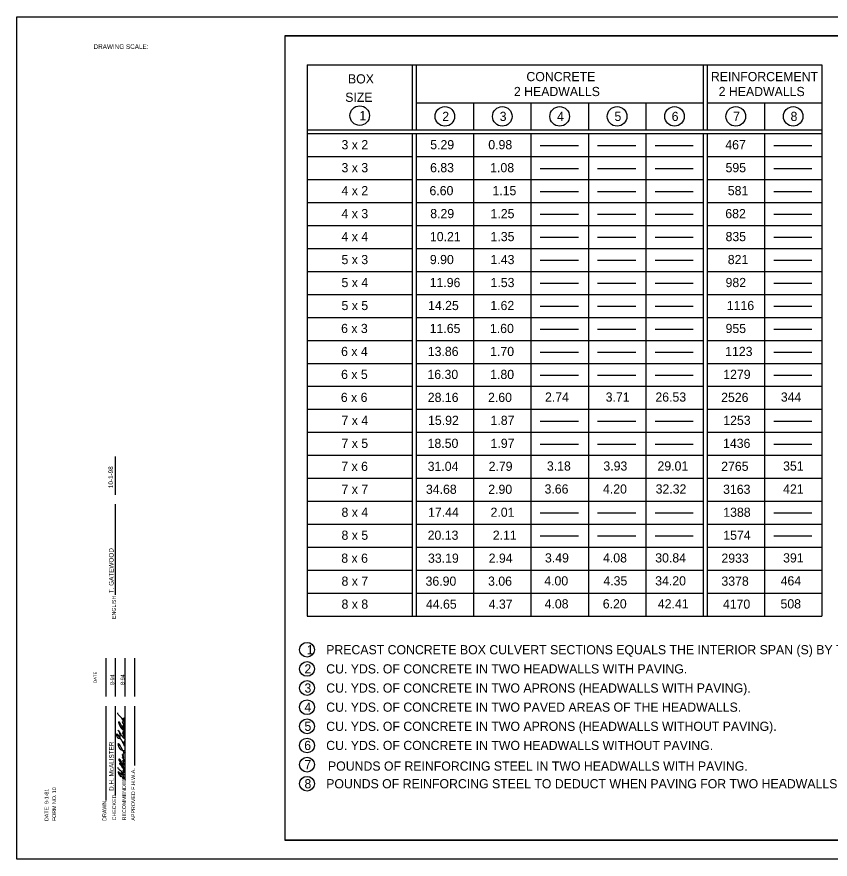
# Model space of a CAD drawing. Extents: x 1000 to 1036.3, y 1000 to 1022.
# Drawn here: x 1000 to 1021.25, y 1000 to 1022 of the extents above; entities that cross this region are included whole.
import ezdxf

# ---------------------------------------------------------------- set-up
doc = ezdxf.new("R2010")
doc.units = 0
for name, color, linetype in [('Level 1', 7, 'Continuous'), ('Level 10', 7, 'Continuous'), ('Level 11', 7, 'Continuous'), ('Level 15', 7, 'Continuous')]:
    doc.layers.add(name, color=color, linetype=linetype)

msp = doc.modelspace()

# ---------------------------------------------------------------- linework, layer by layer
at = {"layer": 'Level 1'}
for p, q in [((1007.583, 1020.75), (1021.033, 1020.75)), ((1007.583, 1020.75), (1007.583, 1006.35)), ((1007.583, 1020.75), (1021.033, 1020.75)), ((1010.333, 1020.75), (1010.333, 1019.05)), ((1010.433, 1020.75), (1010.433, 1019.05)), ((1017.933, 1020.75), (1017.933, 1019.05)), ((1018.033, 1020.75), (1018.033, 1019.05)), ((1021.033, 1020.75), (1021.033, 1006.35)), ((1010.433, 1019.75), (1017.933, 1019.75)), ((1011.933, 1019.75), (1011.933, 1019.05)), ((1013.433, 1019.75), (1013.433, 1019.05)), ((1014.933, 1019.75), (1014.933, 1019.05)), ((1016.433, 1019.75), (1016.433, 1019.05)), ((1018.033, 1019.75), (1021.033, 1019.75)), ((1019.533, 1019.75), (1019.533, 1019.05)), ((1007.583, 1019.05), (1021.033, 1019.05)), ((1007.583, 1018.95), (1021.033, 1018.95)), ((1010.333, 1018.95), (1010.333, 1006.35)), ((1010.433, 1018.95), (1010.433, 1006.35)), ((1011.933, 1018.95), (1011.933, 1006.35)), ((1013.433, 1018.95), (1013.433, 1006.35)), ((1014.933, 1018.95), (1014.933, 1006.35)), ((1016.433, 1018.95), (1016.433, 1006.35)), ((1017.933, 1018.95), (1017.933, 1006.35)), ((1018.033, 1018.95), (1018.033, 1006.35)), ((1019.533, 1018.95), (1019.533, 1006.35)), ((1013.675, 1018.642), (1014.675, 1018.642)), ((1015.175, 1018.642), (1016.175, 1018.642)), ((1016.675, 1018.642), (1017.675, 1018.642)), ((1019.775, 1018.642), (1020.775, 1018.642)), ((1007.583, 1018.35), (1010.333, 1018.35)), ((1010.433, 1018.35), (1017.933, 1018.35)), ((1018.033, 1018.35), (1021.033, 1018.35)), ((1013.675, 1018.042), (1014.675, 1018.042)), ((1015.175, 1018.042), (1016.175, 1018.042)), ((1016.675, 1018.042), (1017.675, 1018.042)), ((1019.775, 1018.042), (1020.775, 1018.042)), ((1007.583, 1017.75), (1010.333, 1017.75)), ((1010.433, 1017.75), (1017.933, 1017.75)), ((1018.033, 1017.75), (1021.033, 1017.75)), ((1013.675, 1017.442), (1014.675, 1017.442)), ((1015.175, 1017.442), (1016.175, 1017.442)), ((1016.675, 1017.442), (1017.675, 1017.442)), ((1019.775, 1017.442), (1020.775, 1017.442)), ((1007.583, 1017.15), (1010.333, 1017.15)), ((1010.433, 1017.15), (1017.933, 1017.15)), ((1018.033, 1017.15), (1021.033, 1017.15)), ((1013.675, 1016.842), (1014.675, 1016.842)), ((1015.175, 1016.842), (1016.175, 1016.842)), ((1016.675, 1016.842), (1017.675, 1016.842)), ((1019.775, 1016.842), (1020.775, 1016.842)), ((1007.583, 1016.55), (1010.333, 1016.55)), ((1010.433, 1016.55), (1017.933, 1016.55)), ((1018.033, 1016.55), (1021.033, 1016.55)), ((1013.675, 1016.242), (1014.675, 1016.242)), ((1015.175, 1016.242), (1016.175, 1016.242)), ((1016.675, 1016.242), (1017.675, 1016.242)), ((1019.775, 1016.242), (1020.775, 1016.242)), ((1007.583, 1015.95), (1010.333, 1015.95)), ((1010.433, 1015.95), (1017.933, 1015.95)), ((1018.033, 1015.95), (1021.033, 1015.95)), ((1013.675, 1015.642), (1014.675, 1015.642)), ((1015.175, 1015.642), (1016.175, 1015.642)), ((1016.675, 1015.642), (1017.675, 1015.642)), ((1019.775, 1015.642), (1020.775, 1015.642)), ((1007.583, 1015.35), (1010.333, 1015.35)), ((1010.433, 1015.35), (1017.933, 1015.35)), ((1018.033, 1015.35), (1021.033, 1015.35)), ((1013.675, 1015.042), (1014.675, 1015.042)), ((1015.175, 1015.042), (1016.175, 1015.042)), ((1016.675, 1015.042), (1017.675, 1015.042)), ((1019.775, 1015.042), (1020.775, 1015.042)), ((1007.583, 1014.75), (1010.333, 1014.75)), ((1010.433, 1014.75), (1017.933, 1014.75)), ((1018.033, 1014.75), (1021.033, 1014.75)), ((1013.675, 1014.442), (1014.675, 1014.442)), ((1015.175, 1014.442), (1016.175, 1014.442)), ((1016.675, 1014.442), (1017.675, 1014.442)), ((1019.775, 1014.442), (1020.775, 1014.442)), ((1007.583, 1014.15), (1010.333, 1014.15)), ((1010.433, 1014.15), (1017.933, 1014.15)), ((1018.033, 1014.15), (1021.033, 1014.15)), ((1013.675, 1013.842), (1014.675, 1013.842)), ((1015.175, 1013.842), (1016.175, 1013.842)), ((1016.675, 1013.842), (1017.675, 1013.842)), ((1019.775, 1013.842), (1020.775, 1013.842)), ((1007.583, 1013.55), (1010.333, 1013.55)), ((1010.433, 1013.55), (1017.933, 1013.55)), ((1018.033, 1013.55), (1021.033, 1013.55)), ((1013.675, 1013.242), (1014.675, 1013.242)), ((1015.175, 1013.242), (1016.175, 1013.242)), ((1016.675, 1013.242), (1017.675, 1013.242)), ((1019.775, 1013.242), (1020.775, 1013.242)), ((1007.583, 1012.95), (1010.333, 1012.95)), ((1010.433, 1012.95), (1017.933, 1012.95)), ((1018.033, 1012.95), (1021.033, 1012.95)), ((1013.675, 1012.642), (1014.675, 1012.642)), ((1015.175, 1012.642), (1016.175, 1012.642)), ((1016.675, 1012.642), (1017.675, 1012.642)), ((1019.775, 1012.642), (1020.775, 1012.642)), ((1007.583, 1012.35), (1010.333, 1012.35)), ((1010.433, 1012.35), (1017.933, 1012.35)), ((1018.033, 1012.35), (1021.033, 1012.35)), ((1007.583, 1011.75), (1010.333, 1011.75)), ((1010.433, 1011.75), (1017.933, 1011.75)), ((1018.033, 1011.75), (1021.033, 1011.75)), ((1013.675, 1011.442), (1014.675, 1011.442)), ((1015.175, 1011.442), (1016.175, 1011.442)), ((1016.675, 1011.442), (1017.675, 1011.442)), ((1019.775, 1011.442), (1020.775, 1011.442)), ((1007.583, 1011.15), (1010.333, 1011.15)), ((1010.433, 1011.15), (1017.933, 1011.15)), ((1018.033, 1011.15), (1021.033, 1011.15)), ((1013.675, 1010.842), (1014.675, 1010.842)), ((1015.175, 1010.842), (1016.175, 1010.842)), ((1016.675, 1010.842), (1017.675, 1010.842)), ((1019.775, 1010.842), (1020.775, 1010.842)), ((1007.583, 1010.55), (1010.333, 1010.55)), ((1010.433, 1010.55), (1017.933, 1010.55)), ((1018.033, 1010.55), (1021.033, 1010.55)), ((1007.583, 1009.95), (1010.333, 1009.95)), ((1010.433, 1009.95), (1017.933, 1009.95)), ((1018.033, 1009.95), (1021.033, 1009.95)), ((1007.583, 1009.35), (1010.333, 1009.35)), ((1010.433, 1009.35), (1017.933, 1009.35)), ((1018.033, 1009.35), (1021.033, 1009.35)), ((1013.675, 1009.042), (1014.675, 1009.042)), ((1015.175, 1009.042), (1016.175, 1009.042)), ((1016.675, 1009.042), (1017.675, 1009.042)), ((1019.775, 1009.042), (1020.775, 1009.042)), ((1007.583, 1008.75), (1010.333, 1008.75)), ((1010.433, 1008.75), (1017.933, 1008.75)), ((1018.033, 1008.75), (1021.033, 1008.75)), ((1013.675, 1008.442), (1014.675, 1008.442)), ((1015.175, 1008.442), (1016.175, 1008.442)), ((1016.675, 1008.442), (1017.675, 1008.442)), ((1019.775, 1008.442), (1020.775, 1008.442)), ((1007.583, 1008.15), (1010.333, 1008.15)), ((1010.433, 1008.15), (1017.933, 1008.15)), ((1018.033, 1008.15), (1021.033, 1008.15)), ((1007.583, 1007.55), (1010.333, 1007.55)), ((1010.433, 1007.55), (1017.933, 1007.55)), ((1018.033, 1007.55), (1021.033, 1007.55)), ((1007.583, 1006.95), (1010.333, 1006.95)), ((1010.433, 1006.95), (1017.933, 1006.95)), ((1018.033, 1006.95), (1021.033, 1006.95)), ((1007.583, 1006.35), (1021.033, 1006.35))]:
    msp.add_line(p, q, dxfattribs=at)
for centre, radius in [((1008.958, 1019.42), 0.256), ((1011.183, 1019.4), 0.256), ((1012.683, 1019.4), 0.256), ((1014.183, 1019.4), 0.256), ((1015.683, 1019.4), 0.256), ((1017.183, 1019.4), 0.256), ((1018.783, 1019.4), 0.256), ((1020.283, 1019.4), 0.256), ((1007.582, 1005.469), 0.193), ((1007.582, 1004.969), 0.193), ((1007.582, 1004.469), 0.193), ((1007.582, 1003.969), 0.193), ((1007.582, 1003.469), 0.193), ((1007.582, 1002.969), 0.193), ((1007.582, 1002.469), 0.193), ((1007.582, 1001.969), 0.193)]:
    msp.add_circle(centre, radius, dxfattribs=at)
for points in [[(1002.814, 1003.161), (1002.784, 1003.25), (1002.754, 1003.303), (1002.767, 1003.272), (1002.785, 1003.242), (1002.802, 1003.236), (1002.802, 1003.272), (1002.782, 1003.32), (1002.773, 1003.334), (1002.775, 1003.317), (1002.788, 1003.301), (1002.801, 1003.299), (1002.804, 1003.317), (1002.794, 1003.359), (1002.751, 1003.445), (1002.747, 1003.453), (1002.69, 1003.557), (1002.674, 1003.583), (1002.666, 1003.591), (1002.656, 1003.582), (1002.663, 1003.548), (1002.713, 1003.441), (1002.752, 1003.391), (1002.772, 1003.378), (1002.787, 1003.376), (1002.801, 1003.383), (1002.801, 1003.41), (1002.782, 1003.454), (1002.761, 1003.492), (1002.782, 1003.458), (1002.801, 1003.453), (1002.806, 1003.463), (1002.796, 1003.508), (1002.778, 1003.542), (1002.758, 1003.573), (1002.758, 1003.588), (1002.772, 1003.588), (1002.764, 1003.575), (1002.77, 1003.55), (1002.777, 1003.539), (1002.798, 1003.531), (1002.81, 1003.547), (1002.806, 1003.577), (1002.777, 1003.631), (1002.693, 1003.732), (1002.689, 1003.735), (1002.649, 1003.782), (1002.639, 1003.804), (1002.638, 1003.821)], [(1002.76, 1003.686), (1002.77, 1003.633), (1002.781, 1003.623), (1002.794, 1003.624), (1002.802, 1003.64), (1002.799, 1003.687)], [(1002.817, 1002.951), (1002.77, 1003.049), (1002.72, 1003.136), (1002.652, 1003.229), (1002.613, 1003.268), (1002.605, 1003.263), (1002.603, 1003.24), (1002.622, 1003.19), (1002.636, 1003.168), (1002.651, 1003.158), (1002.672, 1003.157), (1002.687, 1003.166), (1002.7, 1003.217), (1002.699, 1003.257), (1002.687, 1003.306), (1002.686, 1003.312), (1002.668, 1003.344), (1002.642, 1003.369), (1002.655, 1003.352), (1002.715, 1003.26), (1002.779, 1003.178), (1002.828, 1003.119), (1002.818, 1003.092), (1002.799, 1003.059), (1002.803, 1003.001), (1002.816, 1002.949)], [(1002.802, 1002.751), (1002.794, 1002.79), (1002.776, 1002.827), (1002.73, 1002.915), (1002.684, 1002.995), (1002.652, 1003.02), (1002.643, 1002.999), (1002.648, 1002.976), (1002.663, 1002.923), (1002.689, 1002.885), (1002.722, 1002.853), (1002.775, 1002.842), (1002.81, 1002.827), (1002.827, 1002.792), (1002.819, 1002.783), (1002.815, 1002.779), (1002.808, 1002.751)], [(1002.807, 1002.248), (1002.787, 1002.299), (1002.774, 1002.317), (1002.77, 1002.319), (1002.794, 1002.285), (1002.803, 1002.291), (1002.803, 1002.31), (1002.777, 1002.383), (1002.729, 1002.46), (1002.686, 1002.505), (1002.681, 1002.507), (1002.68, 1002.498), (1002.688, 1002.484), (1002.756, 1002.398), (1002.781, 1002.369), (1002.799, 1002.364), (1002.793, 1002.398), (1002.791, 1002.404), (1002.76, 1002.485), (1002.719, 1002.565), (1002.673, 1002.611), (1002.666, 1002.612), (1002.661, 1002.606), (1002.668, 1002.587), (1002.712, 1002.502), (1002.76, 1002.446), (1002.786, 1002.431), (1002.795, 1002.432), (1002.799, 1002.436), (1002.792, 1002.474), (1002.778, 1002.504), (1002.778, 1002.5), (1002.788, 1002.488), (1002.792, 1002.502), (1002.777, 1002.547), (1002.765, 1002.581), (1002.786, 1002.539), (1002.796, 1002.544), (1002.791, 1002.573), (1002.784, 1002.584), (1002.775, 1002.589), (1002.792, 1002.572), (1002.798, 1002.598), (1002.763, 1002.647), (1002.76, 1002.656), (1002.77, 1002.657), (1002.792, 1002.634), (1002.783, 1002.662), (1002.781, 1002.667), (1002.766, 1002.689), (1002.785, 1002.673), (1002.775, 1002.698), (1002.759, 1002.734), (1002.773, 1002.71), (1002.785, 1002.706), (1002.791, 1002.715), (1002.782, 1002.74), (1002.765, 1002.756)], [(1002.717, 1002.142), (1002.676, 1002.213), (1002.656, 1002.287), (1002.696, 1002.22), (1002.752, 1002.141), (1002.792, 1002.098), (1002.81, 1002.095), (1002.804, 1002.119), (1002.767, 1002.191), (1002.724, 1002.261), (1002.749, 1002.217), (1002.783, 1002.196), (1002.797, 1002.2), (1002.788, 1002.228), (1002.763, 1002.256), (1002.759, 1002.261), (1002.683, 1002.331), (1002.638, 1002.394)]]:
    msp.add_spline(points, degree=3, dxfattribs=at)
at = {"layer": 'Level 10'}
for p, q in [((1000, 1000), (1000, 1022)), ((1000, 1022), (1036, 1022)), ((1007, 1021.5), (1007, 1000.5)), ((1007, 1021.5), (1035.5, 1021.5)), ((1007, 1021.5), (1007, 1000.5)), ((1002.581, 1009.519), (1002.581, 1010.519)), ((1002.581, 1006.903), (1002.581, 1009.269)), ((1002.331, 1004.248), (1002.331, 1005.248)), ((1002.581, 1004.248), (1002.581, 1005.248)), ((1002.831, 1004.248), (1002.831, 1005.248)), ((1003.081, 1004.248), (1003.081, 1005.248)), ((1002.331, 1001.528), (1002.331, 1003.998)), ((1002.581, 1001.673), (1002.581, 1003.998)), ((1002.831, 1002.081), (1002.831, 1003.998)), ((1003.081, 1002.448), (1003.081, 1003.998)), ((1035.5, 1000.5), (1007, 1000.5)), ((1036, 1000), (1000, 1000))]:
    msp.add_line(p, q, dxfattribs=at)
at = {"layer": 'Level 11'}
msp.add_lwpolyline([(1007, 1000.5), (1035.5, 1000.5), (1035.5, 1021.5), (1007, 1021.5)], close=True, dxfattribs=at)
msp.add_lwpolyline([(1007, 1000.5), (1035.5, 1000.5), (1035.5, 1021.5), (1007, 1021.5)], close=True, dxfattribs=at)

# ---------------------------------------------------------------- texts
at = {"layer": 'Level 1'}
for s, p in [('BOX', (1008.652, 1020.26)), ('CONCRETE', (1013.314, 1020.32)), ('REINFORCEMENT', (1018.134, 1020.32)), ('2 HEADWALLS', (1012.987, 1019.93)), ('2 HEADWALLS', (1018.337, 1019.93)), ('SIZE', (1008.58, 1019.78)), ('1', (1008.949, 1019.3)), ('2', (1011.115, 1019.28)), ('3', (1012.615, 1019.28)), ('4', (1014.115, 1019.28)), ('5', (1015.615, 1019.28)), ('6', (1017.109, 1019.28)), ('7', (1018.715, 1019.28)), ('8', (1020.215, 1019.28)), ('3 x 2', (1008.483, 1018.541)), ('5.29', (1010.801, 1018.541)), ('0.98', (1012.318, 1018.541)), ('467', (1018.511, 1018.541)), ('3 x 3', (1008.483, 1017.941)), ('6.83', (1010.797, 1017.941)), ('1.08', (1012.368, 1017.941)), ('595', (1018.517, 1017.941)), ('4 x 2', (1008.483, 1017.341)), ('6.60', (1010.781, 1017.341)), ('1.15', (1012.426, 1017.341)), ('581', (1018.575, 1017.341)), ('4 x 3', (1008.483, 1016.741)), ('8.29', (1010.801, 1016.741)), ('1.25', (1012.377, 1016.741)), ('682', (1018.511, 1016.741)), ('4 x 4', (1008.483, 1016.141)), ('10.21', (1010.793, 1016.141)), ('1.35', (1012.377, 1016.141)), ('835', (1018.517, 1016.141)), ('5 x 3', (1008.483, 1015.541)), ('9.90', (1010.792, 1015.541)), ('1.43', (1012.377, 1015.541)), ('821', (1018.575, 1015.541)), ('5 x 4', (1008.483, 1014.941)), ('11.96', (1010.786, 1014.941)), ('1.53', (1012.377, 1014.941)), ('982', (1018.517, 1014.941)), ('5 x 5', (1008.483, 1014.341)), ('14.25', (1010.744, 1014.341)), ('1.62', (1012.371, 1014.341)), ('1116', (1018.55, 1014.341)), ('6 x 3', (1008.472, 1013.741)), ('11.65', (1010.787, 1013.741)), ('1.60', (1012.361, 1013.741)), ('955', (1018.517, 1013.741)), ('6 x 4', (1008.472, 1013.141)), ('13.86', (1010.737, 1013.141)), ('1.70', (1012.367, 1013.141)), ('1123', (1018.507, 1013.141)), ('6 x 5', (1008.472, 1012.541)), ('16.30', (1010.728, 1012.541)), ('1.80', (1012.367, 1012.541)), ('1279', (1018.457, 1012.541)), ('6 x 6', (1008.465, 1011.941)), ('28.16', (1010.737, 1011.941)), ('2.60', (1012.312, 1011.941)), ('2.74', (1013.8, 1011.949)), ('3.71', (1015.384, 1011.949)), ('26.53', (1016.684, 1011.949)), ('2526', (1018.402, 1011.941)), ('344', (1019.962, 1011.949)), ('7 x 4', (1008.483, 1011.341)), ('15.92', (1010.744, 1011.341)), ('1.87', (1012.377, 1011.341)), ('1253', (1018.458, 1011.341)), ('7 x 5', (1008.483, 1010.741)), ('18.50', (1010.733, 1010.741)), ('1.97', (1012.377, 1010.741)), ('1436', (1018.452, 1010.741)), ('7 x 6', (1008.477, 1010.141)), ('31.04', (1010.734, 1010.141)), ('2.79', (1012.327, 1010.141)), ('3.18', (1013.849, 1010.149)), ('3.93', (1015.325, 1010.149)), ('29.01', (1016.739, 1010.149)), ('2765', (1018.403, 1010.141)), ('351', (1020.021, 1010.149)), ('7 x 7', (1008.483, 1009.541)), ('34.68', (1010.689, 1009.541)), ('2.90', (1012.317, 1009.541)), ('3.66', (1013.788, 1009.549)), ('4.20', (1015.315, 1009.549)), ('32.32', (1016.69, 1009.549)), ('3163', (1018.453, 1009.541)), ('421', (1020.021, 1009.549)), ('8 x 4', (1008.483, 1008.941)), ('17.44', (1010.744, 1008.941)), ('2.01', (1012.377, 1008.941)), ('1388', (1018.458, 1008.941)), ('8 x 5', (1008.483, 1008.341)), ('20.13', (1010.734, 1008.341)), ('2.11', (1012.436, 1008.341)), ('1574', (1018.458, 1008.341)), ('8 x 6', (1008.477, 1007.741)), ('33.19', (1010.743, 1007.741)), ('2.94', (1012.328, 1007.741)), ('3.49', (1013.799, 1007.749)), ('4.08', (1015.316, 1007.749)), ('30.84', (1016.68, 1007.749)), ('2933', (1018.409, 1007.741)), ('391', (1020.021, 1007.749)), ('8 x 7', (1008.483, 1007.141)), ('36.90', (1010.679, 1007.141)), ('3.06', (1012.312, 1007.141)), ('4.00', (1013.78, 1007.149)), ('4.35', (1015.325, 1007.149)), ('34.20', (1016.679, 1007.149)), ('3378', (1018.409, 1007.141)), ('464', (1019.956, 1007.149)), ('8 x 8', (1008.483, 1006.541)), ('44.65', (1010.689, 1006.541)), ('4.37', (1012.328, 1006.541)), ('4.08', (1013.79, 1006.549)), ('6.20', (1015.309, 1006.549)), ('42.41', (1016.748, 1006.549)), ('4170', (1018.448, 1006.541)), ('508', (1019.953, 1006.549)), ('1', (1007.574, 1005.35)), ('PRECAST CONCRETE BOX CULVERT SECTIONS EQUALS THE INTERIOR SPAN (S) BY THE INTERIOR RISE (R) IN FEET.', (1008.083, 1005.35)), ('2', (1007.515, 1004.85)), ('CU. YDS. OF CONCRETE IN TWO HEADWALLS WITH PAVING.', (1008.083, 1004.85)), ('3', (1007.515, 1004.35)), ('CU. YDS. OF CONCRETE IN TWO APRONS (HEADWALLS WITH PAVING).', (1008.083, 1004.35)), ('4', (1007.515, 1003.85)), ('CU. YDS. OF CONCRETE IN TWO PAVED AREAS OF THE HEADWALLS.', (1008.083, 1003.85)), ('5', (1007.515, 1003.35)), ('CU. YDS. OF CONCRETE IN TWO APRONS (HEADWALLS WITHOUT PAVING).', (1008.083, 1003.35)), ('6', (1007.509, 1002.85)), ('CU. YDS. OF CONCRETE IN TWO HEADWALLS WITHOUT PAVING.', (1008.083, 1002.85)), ('7', (1007.515, 1002.35)), ('POUNDS OF REINFORCING STEEL IN TWO HEADWALLS WITH PAVING.', (1008.13, 1002.311)), ('8', (1007.515, 1001.85)), ('POUNDS OF REINFORCING STEEL TO DEDUCT WHEN PAVING FOR TWO HEADWALLS IS ELIMINATED.', (1008.083, 1001.85))]:
    msp.add_text(s, height=0.24, dxfattribs=at).set_placement(p)
for s, height, rotation, p in [('8-94', 0.1, 90, (1002.543, 1004.549)), ('8-94', 0.1, 90, (1002.81, 1004.549)), ('.', 0.0515, 269.9999, (1002.656, 1003.609)), ('D.H. McALISTER', 0.12, 90, (1002.532, 1001.782)), ('.', 0.0515, 269.9999, (1002.769, 1002.862)), ('.', 0.0515, 269.9999, (1002.69, 1002.577)), ('.', 0.0515, 269.9999, (1002.671, 1002.381))]:
    msp.add_text(s, height=height, rotation=rotation, dxfattribs=at).set_placement(p)
at = {"layer": 'Level 10'}
for s, height, p in [('ENGLISH', 0.1, (1002.587, 1006.273)), ('DATE', 0.08, (1002.088, 1004.602)), ('APPROVED F.H.W.A.', 0.1, (1003.089, 1001.006)), ('RECOMMENDED', 0.1, (1002.852, 1001.012)), ('DATE: 9-1-81', 0.1, (1000.826, 1000.996)), ('FORM NO. 10', 0.1, (1001.025, 1000.994)), ('DRAWN', 0.1, (1002.337, 1001.002)), ('CHECKED', 0.1, (1002.592, 1001.012))]:
    msp.add_text(s, height=height, rotation=90, dxfattribs=at).set_placement(p)
at = {"layer": 'Level 15'}
msp.add_text('DRAWING SCALE:', height=0.12, dxfattribs=at).set_placement((1002.004, 1021.163))
for s, p in [('10-1-98', (1002.513, 1009.69)), ('T. GATEWOOD', (1002.527, 1006.946))]:
    msp.add_text(s, height=0.12, rotation=90, dxfattribs=at).set_placement(p)

doc.saveas('drawing.dxf')
